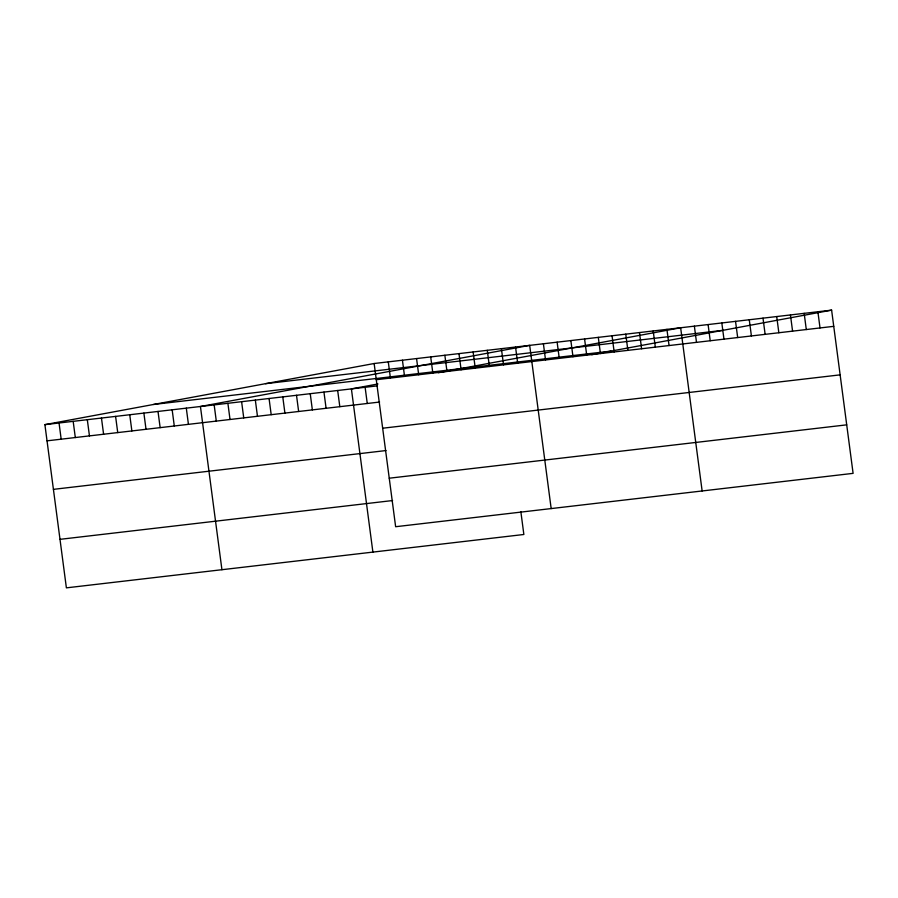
<?xml version="1.0" encoding="UTF-8"?>
<svg xmlns="http://www.w3.org/2000/svg" width="898" height="898" viewBox="0 0 898 898"><rect width="100%" height="100%" fill="white"/><g stroke="black" fill="none" stroke-linecap="round" stroke-linejoin="round"><path stroke-width="1.35" d="M520.84 511.579L523.86 534.49L66.385 587.853L44.9 424.642L374.14 363.51L831.615 310.147L853.1 473.358L395.636 526.722L374.14 363.51M377.968 383.962L351.399 388.89L372.894 552.102M438.325 372.749L680.65 327.759L702.135 490.97M591.703 354.688L831.615 310.147M265.494 383.682L722.957 330.318M153.547 404.47L611.022 351.107M376.273 379.708L833.748 326.344M44.9 424.642L377.474 385.848M47.033 440.839L379.607 402.046M382.66 428.223L840.135 374.859M53.42 489.354L385.994 450.56M389.249 478.207L846.713 424.844M59.998 539.339L392.583 500.545M817.887 311.752L820.02 327.938M804.17 313.346L806.292 329.544M790.442 314.951L792.575 331.149M776.714 316.556L778.847 332.743M762.997 318.15L765.13 334.348M749.269 319.755L751.402 335.953M735.541 321.349L737.673 337.547M721.824 322.954L723.956 339.152M708.095 324.56L710.228 340.746M694.367 326.154L696.5 342.351M666.922 329.353L669.055 345.55M653.205 330.958L655.327 347.156M639.477 332.563L641.61 348.75M625.749 334.157L627.882 350.355M612.032 335.762L614.165 351.96M598.304 337.356L600.436 353.554M584.576 338.961L586.708 355.159M570.859 340.566L572.991 356.753M557.13 342.16L559.263 358.358M543.402 343.766L545.535 359.963M551.17 508.582L529.685 345.36L200.434 406.502L221.929 569.714M515.542 347.01L517.675 363.207M501.398 348.66L503.531 364.857M487.266 350.31L489.399 366.507M473.123 351.96L475.255 368.158M458.979 353.61L461.112 369.808M444.847 355.26L446.98 371.458M430.703 356.91L432.836 373.108M416.56 358.56L418.692 374.758M402.427 360.21L404.56 376.408M388.284 361.86L390.417 378.058M365.127 387.285L367.26 403.483M337.682 390.495L339.814 406.682M323.954 392.089L326.086 408.287M310.237 393.694L312.358 409.892M296.508 395.288L298.641 411.486M282.78 396.894L284.913 413.091M269.063 398.499L271.196 414.685M255.335 400.093L257.468 416.29M241.607 401.698L243.74 417.896M227.89 403.292L230.023 419.489M214.162 404.897L216.295 421.095M186.301 408.152L188.434 424.339M172.158 409.791L174.291 425.989M158.014 411.441L160.147 427.639M143.882 413.091L146.015 429.289M129.739 414.741L131.871 430.939M115.595 416.391L117.728 432.589M101.463 418.041L103.596 434.239M87.319 419.692L89.452 435.889M73.176 421.342L75.309 437.539M59.044 422.992L61.176 439.189"/></g></svg>
